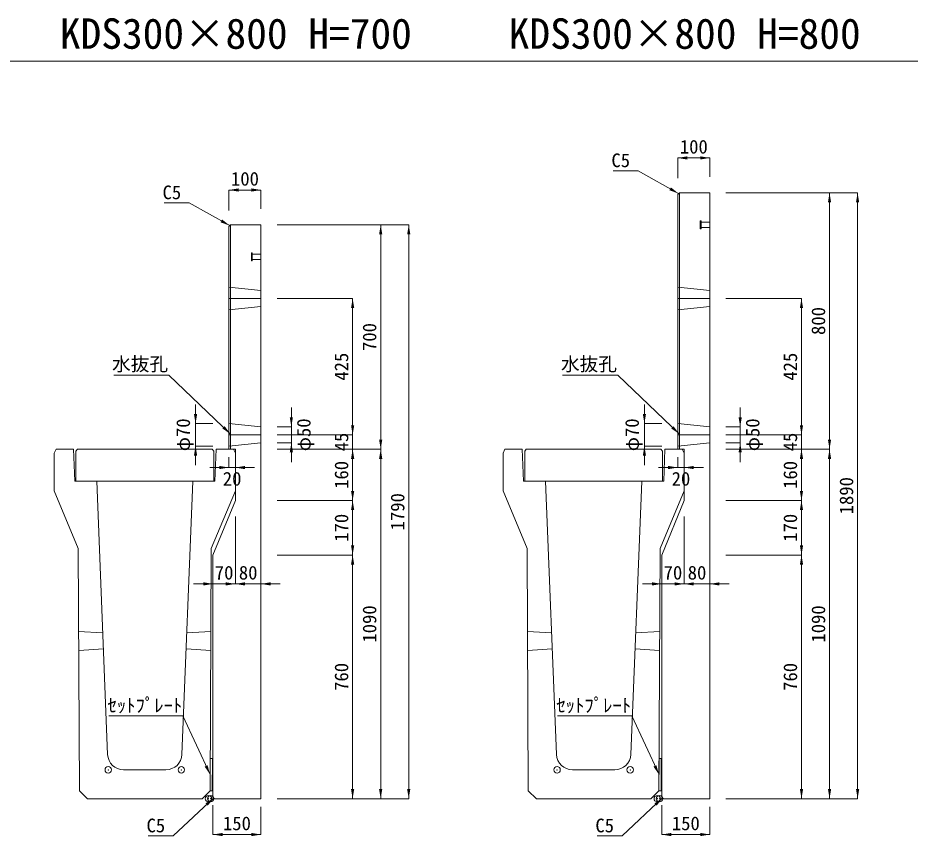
# Model space of a CAD drawing. Units: millimetres at full size, sheet at 1:40. Extents: x 172874 to 199766, y 869448 to 902797.
# Drawn here: x 179708 to 182491, y 890032 to 892584 of the extents above; entities that cross this region are included whole.
import ezdxf
from ezdxf.enums import TextEntityAlignment as Align

# ---------------------------------------------------------------- set-up
doc = ezdxf.new("R2010")
doc.units = ezdxf.units.MM
doc.header["$LTSCALE"] = 40
doc.header["$PDMODE"] = 32
doc.header["$PDSIZE"] = 20
for name, pattern in [('DASHED', [7.5, 6, -1.5]), ('USER2', [4.7625, 3.175, -1.5875]), ('USER3', [1.35, 0.75, -0.6])]:
    doc.linetypes.add(name, pattern=pattern)
for name, color, linetype, lineweight in [('セットプレート', 3, 'Continuous', 13), ('パネックスKDS', 2, 'Continuous', 13), ('図枠', 5, 'Continuous', 13), ('寸法線', 7, 'Continuous', 13), ('引出線', 4, 'Continuous', 13), ('本体', 2, 'Continuous', 13), ('補助線', 8, 'Continuous', 13), ('ｲﾝｻｰﾄ', 3, 'USER3', 5)]:
    doc.layers.add(name, color=color, linetype=linetype, lineweight=lineweight)
doc.layers.add('文字', color=7, linetype='Continuous')
doc.styles.add('ＭＳ ゴシック', font='')
doc.styles.get('ＭＳ ゴシック').set_extended_font_data('MS Gothic')

# ---------------------------------------------------------------- blocks, each defined once
blk = doc.blocks.new('filled_arrow')
at = {"color": 0, "linetype": 'Continuous', "lineweight": -2}
blk.add_solid([(7.5, 1.25), (0, 0), (7.5, -1.25)], dxfattribs=at)

msp = doc.modelspace()

# ---------------------------------------------------------------- linework, layer by layer
at = {"layer": 'セットプレート'}
for points in [[(180307.46, 890173.33), (180314.46, 890173.29), (180314.97, 890273.29), (180307.97, 890273.33)], [(181707.46, 890173.33), (181714.46, 890173.29), (181714.97, 890273.29), (181707.97, 890273.33)]]:
    msp.add_lwpolyline(points, close=True, dxfattribs=at)
at = {"layer": 'パネックスKDS'}
for p, q in [((181766.29, 892033.33), (181771.29, 892038.33)), ((181766.29, 891238.33), (181766.29, 892033.33)), ((181771.29, 892038.33), (181866.29, 892038.33)), ((181866.29, 890148.33), (181866.29, 892038.33)), ((180366.29, 891933.33), (180371.29, 891938.33)), ((180366.29, 891238.33), (180366.29, 891933.33)), ((180371.29, 891938.33), (180466.29, 891938.33)), ((180466.29, 890148.33), (180466.29, 891938.33)), ((180366.29, 891238.33), (180386.29, 891238.33)), ((180386.29, 891078.33), (180386.29, 891238.33)), ((181766.29, 891238.33), (181786.29, 891238.33)), ((181786.29, 891078.33), (181786.29, 891238.33)), ((180386.29, 891078.33), (180316.29, 890908.33)), ((181786.29, 891078.33), (181716.29, 890908.33)), ((180316.29, 890153.33), (180316.29, 890908.33)), ((181716.29, 890153.33), (181716.29, 890908.33)), ((180316.29, 890153.33), (180321.29, 890148.33)), ((180321.29, 890148.33), (180466.29, 890148.33)), ((181716.29, 890153.33), (181721.29, 890148.33)), ((181721.29, 890148.33), (181866.29, 890148.33))]:
    msp.add_line(p, q, dxfattribs=at)
at = {"layer": 'パネックスKDS', "lineweight": 5}
for p, q in [((181771.29, 891238.33), (181771.29, 892038.33)), ((180371.29, 891238.33), (180371.29, 891938.33))]:
    msp.add_line(p, q, dxfattribs=at)
at = {"layer": 'パネックスKDS', "linetype": 'DASHED', "lineweight": 9}
for p, q in [((180366.29, 891743.33), (180466.29, 891733.33)), ((181766.29, 891743.33), (181866.29, 891733.33)), ((180366.29, 891673.33), (180466.29, 891683.33)), ((181766.29, 891673.33), (181866.29, 891683.33)), ((180366.29, 891318.33), (180466.29, 891308.33)), ((181766.29, 891318.33), (181866.29, 891308.33)), ((180366.29, 891248.33), (180466.29, 891258.33)), ((181766.29, 891248.33), (181866.29, 891258.33))]:
    msp.add_line(p, q, dxfattribs=at)
at = {"layer": '図枠'}
msp.add_line((172874.21, 892448.33), (185274.21, 892448.33), dxfattribs=at)
at = {"layer": '寸法線'}
for p, q in [((181766.29, 892146.88), (181866.29, 892146.88)), ((181766.29, 892083.33), (181766.29, 892146.88)), ((181866.29, 892088.33), (181866.29, 892146.88)), ((180366.29, 892046.88), (180466.29, 892046.88)), ((180366.29, 891983.33), (180366.29, 892046.88)), ((180466.29, 891988.33), (180466.29, 892046.88)), ((181916.29, 892038.33), (182327.13, 892038.33)), ((181916.29, 892038.33), (182239.63, 892038.33)), ((182239.63, 891238.33), (182239.63, 892038.33)), ((182327.13, 890148.33), (182327.13, 892038.33)), ((180516.29, 891938.33), (180927.13, 891938.33)), ((180516.29, 891938.33), (180839.63, 891938.33)), ((180839.63, 891238.33), (180839.63, 891938.33)), ((180927.13, 890148.33), (180927.13, 891938.33)), ((180516.29, 891708.33), (180752.13, 891708.33)), ((180752.13, 891283.33), (180752.13, 891708.33)), ((181916.29, 891708.33), (182152.13, 891708.33)), ((182152.13, 891283.33), (182152.13, 891708.33)), ((180262.22, 891378.33), (180262.22, 891188.33)), ((180560.96, 891368.33), (180560.96, 891198.33)), ((181662.22, 891378.33), (181662.22, 891188.33)), ((181960.96, 891368.33), (181960.96, 891198.33)), ((180752.13, 891343.33), (180752.13, 891178.33)), ((182152.13, 891343.33), (182152.13, 891178.33)), ((180316.29, 891318.33), (180262.22, 891318.33)), ((180516.29, 891308.33), (180560.96, 891308.33)), ((181716.29, 891318.33), (181662.22, 891318.33)), ((181916.29, 891308.33), (181960.96, 891308.33)), ((180516.29, 891283.33), (180752.13, 891283.33)), ((180516.29, 891283.33), (180752.13, 891283.33)), ((181916.29, 891283.33), (182152.13, 891283.33)), ((181916.29, 891283.33), (182152.13, 891283.33)), ((180316.29, 891248.33), (180262.22, 891248.33)), ((180516.29, 891258.33), (180560.96, 891258.33)), ((181716.29, 891248.33), (181662.22, 891248.33)), ((181916.29, 891258.33), (181960.96, 891258.33)), ((180516.29, 891238.33), (180839.63, 891238.33)), ((180516.29, 891238.33), (180752.13, 891238.33)), ((180516.29, 891238.33), (180839.63, 891238.33)), ((180516.29, 891238.33), (180752.13, 891238.33)), ((180752.13, 891238.33), (180752.13, 891078.33)), ((180839.63, 891238.33), (180839.63, 890148.33)), ((181916.29, 891238.33), (182239.63, 891238.33)), ((181916.29, 891238.33), (182152.13, 891238.33)), ((181916.29, 891238.33), (182239.63, 891238.33)), ((181916.29, 891238.33), (182152.13, 891238.33)), ((182152.13, 891238.33), (182152.13, 891078.33)), ((182239.63, 891238.33), (182239.63, 890148.33)), ((180366.29, 891213.33), (180366.29, 891181.25)), ((180386.29, 891213.33), (180386.29, 891181.25)), ((181766.29, 891213.33), (181766.29, 891181.25)), ((181786.29, 891213.33), (181786.29, 891181.25)), ((180306.29, 891181.25), (180446.29, 891181.25)), ((181706.29, 891181.25), (181846.29, 891181.25)), ((180516.29, 891078.33), (180752.13, 891078.33)), ((180516.29, 891078.33), (180752.13, 891078.33)), ((180752.13, 891078.33), (180752.13, 890908.33)), ((181916.29, 891078.33), (182152.13, 891078.33)), ((181916.29, 891078.33), (182152.13, 891078.33)), ((182152.13, 891078.33), (182152.13, 890908.33)), ((180386.29, 891028.33), (180386.29, 890818.33)), ((180466.29, 891028.33), (180466.29, 890818.33)), ((181786.29, 891028.33), (181786.29, 890818.33)), ((181866.29, 891028.33), (181866.29, 890818.33)), ((180516.29, 890908.33), (180752.13, 890908.33)), ((180516.29, 890908.33), (180752.13, 890908.33)), ((180752.13, 890908.33), (180752.13, 890148.33)), ((181916.29, 890908.33), (182152.13, 890908.33)), ((181916.29, 890908.33), (182152.13, 890908.33)), ((182152.13, 890908.33), (182152.13, 890148.33)), ((180316.29, 890856.59), (180316.29, 890818.33)), ((180386.29, 890858.33), (180386.29, 890818.33)), ((181716.29, 890856.59), (181716.29, 890818.33)), ((181786.29, 890858.33), (181786.29, 890818.33)), ((180446.29, 890818.33), (180256.29, 890818.33)), ((180326.29, 890818.33), (180526.29, 890818.33)), ((181846.29, 890818.33), (181656.29, 890818.33)), ((181726.29, 890818.33), (181926.29, 890818.33)), ((180516.29, 890148.33), (180927.13, 890148.33)), ((180516.29, 890148.33), (180839.63, 890148.33)), ((180516.29, 890148.33), (180752.13, 890148.33)), ((181916.29, 890148.33), (182327.13, 890148.33)), ((181916.29, 890148.33), (182239.63, 890148.33)), ((181916.29, 890148.33), (182152.13, 890148.33)), ((180316.29, 890128.33), (180316.29, 890036.53)), ((180466.29, 890123.33), (180466.29, 890036.53)), ((181716.29, 890128.33), (181716.29, 890036.53)), ((181866.29, 890123.33), (181866.29, 890036.53)), ((180316.29, 890036.53), (180466.29, 890036.53)), ((181716.29, 890036.53), (181866.29, 890036.53))]:
    msp.add_line(p, q, dxfattribs=at)
at = {"layer": '引出線'}
for points in [[(181768.79, 892035.83), (181642.42, 892106.9), (181564.65, 892106.9)], [(180368.79, 891935.83), (180242.42, 892006.9), (180164.65, 892006.9)], [(180371.29, 891285.83), (180178.83, 891469.28), (180007.09, 891469.28)], [(181771.29, 891285.83), (181578.83, 891469.28), (181407.09, 891469.28)], [(180307.72, 890223.33), (180222.88, 890406.79), (179991.51, 890406.79)], [(181707.72, 890223.33), (181622.88, 890406.79), (181391.51, 890406.79)], [(180318.79, 890150.83), (180192.42, 890032.18), (180114.65, 890032.18)], [(181718.79, 890150.83), (181592.42, 890032.18), (181514.65, 890032.18)]]:
    msp.add_lwpolyline(points, dxfattribs=at)
at = {"layer": '本体'}
for p, q in [((179827.29, 891238.33), (179821.29, 891226.33)), ((179821.29, 891226.33), (179821.29, 891108.33)), ((179827.29, 891238.33), (179881.29, 891238.33)), ((179881.29, 891238.33), (179885.29, 891138.33)), ((180326.29, 891238.33), (180322.29, 891138.33)), ((180326.29, 891238.33), (180380.29, 891238.33)), ((180380.29, 891238.33), (180386.29, 891226.33)), ((180386.29, 891226.33), (180386.29, 891108.33)), ((181227.29, 891238.33), (181221.29, 891226.33)), ((181221.29, 891226.33), (181221.29, 891108.33)), ((181227.29, 891238.33), (181281.29, 891238.33)), ((181281.29, 891238.33), (181285.29, 891138.33)), ((181726.29, 891238.33), (181722.29, 891138.33)), ((181726.29, 891238.33), (181780.29, 891238.33)), ((181780.29, 891238.33), (181786.29, 891226.33)), ((181786.29, 891226.33), (181786.29, 891108.33)), ((179885.29, 891138.33), (179953.79, 891138.33)), ((179953.79, 891138.33), (179987.87, 890286.33)), ((180253.79, 891138.33), (180219.71, 890286.33)), ((180253.79, 891138.33), (180322.29, 891138.33)), ((181285.29, 891138.33), (181353.79, 891138.33)), ((181353.79, 891138.33), (181387.87, 890286.33)), ((181653.79, 891138.33), (181619.71, 890286.33)), ((181653.79, 891138.33), (181722.29, 891138.33)), ((179821.29, 891108.33), (179896.29, 890928.33)), ((180386.29, 891108.33), (180311.29, 890928.33)), ((181221.29, 891108.33), (181296.29, 890928.33)), ((181786.29, 891108.33), (181711.29, 890928.33)), ((179896.29, 890928.33), (179900.12, 890173.33)), ((180311.29, 890928.33), (180307.46, 890173.33)), ((181296.29, 890928.33), (181300.12, 890173.33)), ((181711.29, 890928.33), (181707.46, 890173.33)), ((180037.83, 890238.33), (180169.75, 890238.33)), ((181437.83, 890238.33), (181569.75, 890238.33)), ((179900.12, 890173.33), (179925.25, 890148.33)), ((180282.33, 890148.33), (180307.46, 890173.33)), ((181300.12, 890173.33), (181325.25, 890148.33)), ((181682.33, 890148.33), (181707.46, 890173.33)), ((179925.25, 890148.33), (180282.33, 890148.33)), ((181325.25, 890148.33), (181682.33, 890148.33))]:
    msp.add_line(p, q, dxfattribs=at)
at = {"layer": '本体', "linetype": 'USER2'}
for p, q in [((179897.6, 890670.33), (179972.71, 890665.33)), ((180234.87, 890665.33), (180309.98, 890670.33)), ((181297.6, 890670.33), (181372.71, 890665.33)), ((181634.87, 890665.33), (181709.98, 890670.33)), ((179974.71, 890615.33), (179897.9, 890610.33)), ((180309.68, 890610.33), (180232.87, 890615.33)), ((181374.71, 890615.33), (181297.9, 890610.33)), ((181709.68, 890610.33), (181632.87, 890615.33))]:
    msp.add_line(p, q, dxfattribs=at)
at = {"layer": '本体', "lineweight": 20}
for points in [[(179888.79, 891232.33), (179893.79, 891238.33), (180313.79, 891238.33), (180318.79, 891232.33), (180318.79, 891138.33), (179888.79, 891138.33)], [(181288.79, 891232.33), (181293.79, 891238.33), (181713.79, 891238.33), (181718.79, 891232.33), (181718.79, 891138.33), (181288.79, 891138.33)]]:
    msp.add_lwpolyline(points, close=True, dxfattribs=at)
at = {"layer": '本体'}
for centre, start, end in [((180037.83, 890288.33), 182.29061, 270), ((180169.75, 890288.33), 270, 357.70939), ((181437.83, 890288.33), 182.29061, 270), ((181569.75, 890288.33), 270, 357.70939)]:
    msp.add_arc(centre, 50, start, end, dxfattribs=at)
at = {"layer": '補助線'}
for p, q in [((180366.29, 891708.33), (180466.29, 891708.33)), ((181766.29, 891708.33), (181866.29, 891708.33)), ((180366.29, 891283.33), (180466.29, 891283.33)), ((181766.29, 891283.33), (181866.29, 891283.33))]:
    msp.add_line(p, q, dxfattribs=at)
for p in [(179989.79, 890238.33), (180217.79, 890238.33), (181389.79, 890238.33), (181617.79, 890238.33), (180302.29, 890148.33), (180309.29, 890148.33), (180309.29, 890148.33), (181702.29, 890148.33), (181709.29, 890148.33), (181709.29, 890148.33)]:
    msp.add_point(p, dxfattribs=at)
at = {"layer": 'ｲﾝｻｰﾄ'}
for p, q in [((181836.29, 891950.83), (181836.29, 891925.83)), ((181839.29, 891950.83), (181836.29, 891950.83)), ((181839.29, 891925.83), (181839.29, 891950.83)), ((181866.29, 891946.83), (181839.29, 891946.83)), ((181836.29, 891925.83), (181839.29, 891925.83)), ((181839.29, 891929.83), (181866.29, 891929.83)), ((180436.29, 891850.83), (180436.29, 891825.83)), ((180439.29, 891850.83), (180436.29, 891850.83)), ((180439.29, 891825.83), (180439.29, 891850.83)), ((180466.29, 891846.83), (180439.29, 891846.83)), ((180436.29, 891825.83), (180439.29, 891825.83)), ((180439.29, 891829.83), (180466.29, 891829.83))]:
    msp.add_line(p, q, dxfattribs=at)

# ---------------------------------------------------------------- block references
at = {"layer": '寸法線', "xscale": 4, "yscale": 4}
for p in [(181766.29, 892146.88), (180366.29, 892046.88), (180386.29, 891181.25), (181786.29, 891181.25), (180386.29, 890818.33), (180466.29, 890818.33), (181786.29, 890818.33), (181866.29, 890818.33), (180316.29, 890036.53), (181716.29, 890036.53)]:
    msp.add_blockref('filled_arrow', p, dxfattribs=at)
for p, rotation in [((181866.29, 892146.88), 180), ((180466.29, 892046.88), 180), ((182239.63, 892038.33), 270), ((182327.13, 892038.33), 270), ((180839.63, 891938.33), 270), ((180927.13, 891938.33), 270), ((180752.13, 891708.33), 270), ((182152.13, 891708.33), 270), ((180262.22, 891318.33), 90), ((180560.96, 891308.33), 90), ((181662.22, 891318.33), 90), ((181960.96, 891308.33), 90), ((180752.13, 891283.33), 90), ((180752.13, 891283.33), 90), ((182152.13, 891283.33), 90), ((182152.13, 891283.33), 90), ((180262.22, 891248.33), 270), ((180560.96, 891258.33), 270), ((180839.63, 891238.33), 90), ((181662.22, 891248.33), 270), ((181960.96, 891258.33), 270), ((182239.63, 891238.33), 90), ((180752.13, 891238.33), 270), ((180752.13, 891238.33), 270), ((180839.63, 891238.33), 270), ((182152.13, 891238.33), 270), ((182152.13, 891238.33), 270), ((182239.63, 891238.33), 270), ((180366.29, 891181.25), 180), ((181766.29, 891181.25), 180), ((180752.13, 891078.33), 90), ((182152.13, 891078.33), 90), ((180752.13, 891078.33), 270), ((182152.13, 891078.33), 270), ((180752.13, 890908.33), 90), ((182152.13, 890908.33), 90), ((180752.13, 890908.33), 270), ((182152.13, 890908.33), 270), ((180316.29, 890818.33), 180), ((180386.29, 890818.33), 180), ((181716.29, 890818.33), 180), ((181786.29, 890818.33), 180), ((180752.13, 890148.33), 90), ((180839.63, 890148.33), 90), ((180927.13, 890148.33), 90), ((182152.13, 890148.33), 90), ((182239.63, 890148.33), 90), ((182327.13, 890148.33), 90), ((180466.29, 890036.53), 180), ((181866.29, 890036.53), 180)]:
    msp.add_blockref('filled_arrow', p, dxfattribs=dict(at, rotation=rotation))
at = {"layer": '引出線', "xscale": 4, "yscale": 4}
for p, rotation in [((181768.79, 892035.83), 150.6), ((180368.79, 891935.83), 150.6), ((180371.29, 891285.83), 136.4), ((181771.29, 891285.83), 136.4), ((180307.72, 890223.33), 114.8), ((181707.72, 890223.33), 114.8), ((180318.79, 890150.83), 223.2), ((181718.79, 890150.83), 223.2)]:
    msp.add_blockref('filled_arrow', p, dxfattribs=dict(at, rotation=rotation))

# ---------------------------------------------------------------- texts
at = {"layer": '寸法線', "style": 'ＭＳ ゴシック'}
for s, p in [('100', (181816.29, 892181.88)), ('100', (180416.29, 892081.88)), ('20', (180376.29, 891146.25)), ('20', (181776.29, 891146.25)), ('70', (180351.29, 890853.33)), ('80', (180426.29, 890853.33)), ('70', (181751.29, 890853.33)), ('80', (181826.29, 890853.33)), ('150', (180391.29, 890071.53)), ('150', (181791.29, 890071.53))]:
    msp.add_text(s, height=42.72, dxfattribs=at).set_placement(p, align=Align.MIDDLE_CENTER)
for s, p in [('800', (182204.63, 891638.33)), ('700', (180804.63, 891588.33)), ('425', (180717.13, 891495.83)), ('425', (182117.13, 891495.83)), ('φ70', (180223.56, 891283.33)), ('φ50', (180599.62, 891283.33)), ('φ70', (181623.56, 891283.33)), ('φ50', (181999.62, 891283.33)), ('45', (180717.13, 891260.83)), ('45', (182117.13, 891260.83)), ('160', (180717.13, 891158.33)), ('160', (182117.13, 891158.33)), ('1890', (182292.13, 891093.33)), ('1790', (180892.13, 891043.33)), ('170', (180717.13, 890993.33)), ('170', (182117.13, 890993.33)), ('1090', (180804.63, 890693.33)), ('1090', (182204.63, 890693.33)), ('760', (180717.13, 890528.33)), ('760', (182117.13, 890528.33))]:
    msp.add_text(s, height=42.72, rotation=90, dxfattribs=at).set_placement(p, align=Align.MIDDLE_CENTER)
at = {"layer": '引出線', "style": 'ＭＳ ゴシック'}
for s, p in [('C5', (181617.42, 892160.9)), ('C5', (180217.42, 892060.9)), ('水抜孔', (180176.58, 891525.56)), ('水抜孔', (181576.58, 891525.56)), ('ｾｯﾄﾌﾟﾚｰﾄ', (180220.63, 890460.79)), ('ｾｯﾄﾌﾟﾚｰﾄ', (181620.63, 890460.79)), ('C5', (180167.42, 890086.18)), ('C5', (181567.42, 890086.18))]:
    msp.add_text(s, height=42.72, dxfattribs=at).set_placement(p, align=Align.TOP_RIGHT)
at = {"layer": '文字', "style": 'ＭＳ ゴシック'}
for s, p in [('KDS300×800 H=700', (179838.87, 892458.87)), ('KDS300×800 H=800', (181238.87, 892458.87))]:
    msp.add_text(s, height=94.94, dxfattribs=at).set_placement(p, align=Align.BOTTOM_LEFT)

doc.saveas('drawing.dxf')
